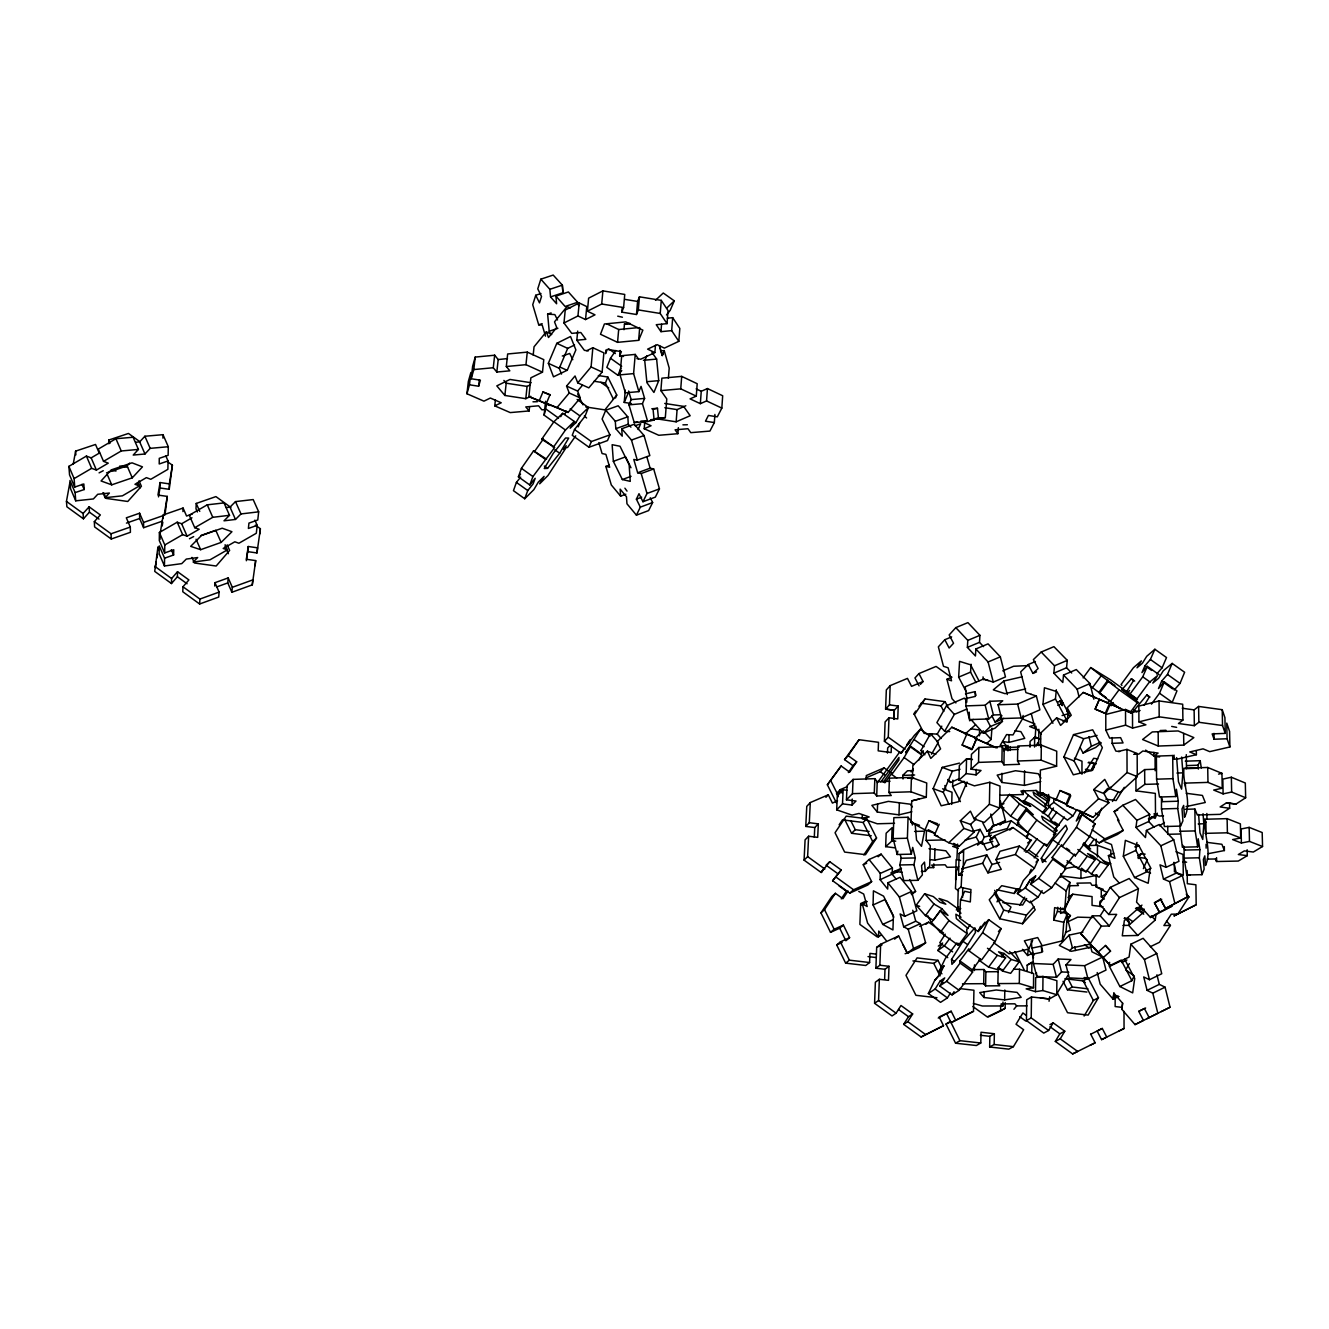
<?xml version="1.0" encoding="UTF-8"?>
<svg xmlns="http://www.w3.org/2000/svg" width="1329" height="1329" viewBox="0 0 1329 1329"><rect width="100%" height="100%" fill="white"/><g stroke="black" fill="none" stroke-linecap="round" stroke-linejoin="round"><path stroke-width="1.5" d="M1099.963 906.611L1099.963 901.361L1103.253 899.235M1104.349 899.085L1101.276 896.876L1101.276 889.201M1112.124 737.545L1112.124 743.326L1123.055 742.928L1120.596 737.661L1109.615 738.077L1105.794 730.086L1105.794 714.47L1125.53 709.453L1132.491 712.41L1140.099 710.5M1106.858 892.423L1096.093 886.808L1096.126 874.665M1096.176 845.144L1096.192 839.131M1097.438 856.923L1097.472 845.31L1089.381 845.51M1060.991 875.944L1080.942 878.419L1080.975 869M1081.939 774.226L1081.989 761.218L1074.447 758.228M157.918 550.389L157.952 546.933L154.712 571.387L171.474 583.547L177.388 576.753L177.538 571.686L188.901 579.926L182.97 586.77L182.771 591.754L199.632 603.997L218.72 597.053L219.102 592.103L214.966 582.683L228.189 577.916L232.326 587.302L231.877 592.269L252.277 584.86L255.683 560.589L246.33 559.293L248.241 546.501L257.56 547.814L256.979 552.947L247.709 551.635L248.241 546.501M1060.559 911.445L1060.575 907.508M1060.808 877.439L1060.841 873.568M1076.839 809.56L1072.868 815.956L1067.386 820.093L1048.481 806.553L1053.847 802.334L1053.88 798.28M1055.807 800.257L1059.994 790.556L1070.227 794.46L1066.057 804.111L1040.109 792.582L1040.374 770.089L1056.605 766.202L1056.721 751.217L1041.321 745.137L1017.781 746.001L1017.549 761.019L1019.526 764.325L1003.927 764.856L1001.9 761.583L1002.166 746.582L978.858 747.463L971.433 754.324L971.084 769.159L981.018 770.471L976.084 774.89L966.2 773.594L958.973 780.14L974.406 785.854L989.806 782.283L1000.006 786.087L999.607 808.015L984.307 822.468L974.057 818.797L970.419 811.172L960.319 820.774L963.924 828.416L974.174 832.037L959.089 846.291L948.806 842.736L934.453 834.994L939.188 824.279M1056.754 994.723L1056.871 980.702L1042.983 976.45L1035.656 977.612L1035.49 991.667L1042.833 990.537L1056.754 994.723L1049.378 998.959L1031.487 996.983L1026.719 999.773L1026.453 1020.606L1043.763 1033.098L1048.631 1030.473L1053.183 1022.848L1064.778 1031.204L1060.243 1038.846L1055.309 1041.421L1072.636 1053.93L1095.146 1042.783L1090.694 1034.145M254.869 520.154L257.195 525.337L248.39 528.46L248.938 523.111L257.776 519.971L258.673 511.831L240.998 513.941L235.482 519.44L224.003 520.818L229.518 515.303L224.02 502.91L207.258 504.821L189.266 515.22L194.732 527.696L199.151 529.258L187.107 536.185L181.658 523.759L177.206 522.197L159.38 532.48L159.297 540.571L164.663 552.947L173.75 549.741L173.601 554.99L164.58 558.197L164.447 565.971L181.741 563.629L186.293 559.077L197.689 557.549L193.137 562.084L210.032 559.791L227.359 549.874L225.083 544.724M159.978 487.976L160.045 482.543L169.331 483.889L169.215 489.305L159.978 487.976L158.5 496.88M1040.624 747.114L1040.79 732.977L1056.588 717.893L1066.705 722.012M1056.605 766.202L1041.155 760.188L1041.321 745.137M1042.833 990.537L1042.983 976.45M1048.481 806.553L1048.598 794.476M159.995 539.341L160.061 534.108M1027.101 971.316L1027.167 965.12L1031.902 962.146L1031.769 973.492M1030.008 747.18L1030.075 741.416L1034.66 737.396L1038.082 737.861M1048.631 1030.473L1031.221 1017.914L1031.487 996.983M1034.543 747.048L1034.66 737.396M1035.49 991.667L1026.138 988.876L1033.48 987.729L1033.646 973.576L1019.509 969.256L1013.695 969.29M1038.68 745.569L1038.863 729.272M162.952 438.155L163.002 434.683L144.878 436.244L139.678 441.892L135.757 442.241M163.168 518.509L163.218 514.954L183.07 508.043L186.575 516.034L192.223 514.057M1033.48 987.729L1019.31 983.46L1019.509 969.256M1023.131 715.467L1023.081 719.188L1034.926 723.973M999.724 795.24L1023.114 794.526L1023.164 790.373M1040.906 778.163L1038.331 773.744L1015.456 770.737L997.182 775.123L1001.817 782.449L1024.377 785.389L1024.576 770.754M1010.239 750.486L1010.306 746.599M164.663 552.947L164.796 544.956L159.38 532.48M972.446 969.622L983.975 969.522L983.693 983.676L985.603 985.885L999.773 985.802L997.896 983.593L998.162 969.422L1002.033 969.389M1001.817 782.449L1001.983 773.279M1003.927 764.856L1004.176 749.921L1002.166 746.582M988.128 1017.001L1000.587 1011.004L1000.687 1005.256M973.376 1003.412L982.397 1006.003L1002.913 1005.953L1002.98 1002.033M1008.046 745.419L1007.963 750.819L1005.987 747.546L1019.227 747.048M1004.641 999.89L1021.187 997.365L1017.084 992.398L996.235 989.989L979.689 992.58L984.041 997.514L1004.641 999.89L1004.807 990.005M1002.996 741.599L1008.91 742.396L1009.043 735.12M1000.587 1011.004L1005.139 1008.312L1005.222 1002.548M160.045 482.543L157.952 495.069L167.271 496.398L165.012 514.921M165.793 455.864L168.035 460.964L167.886 469.336L150.792 479.287L146.389 477.626L134.977 484.288L139.412 485.916L122.401 495.833L105.091 497.694L102.898 492.61M163.002 434.683L168.301 446.727L168.135 455.315L159.264 458.339L159.214 463.971L168.035 460.964M985.603 985.885L985.885 971.781L983.975 969.522M974.057 818.797L989.391 804.278L989.806 782.283M989.656 1047.003L989.856 1036.321L994.358 1033.746L994.158 1044.494L989.656 1047.003L1008.794 1049.146L1013.412 1046.654L1023.629 1029.726L1016.037 1024.244L1022.881 1012.964L1025.922 1015.157M950.301 1021.436L946.015 1024.061L955.584 1043.215L976.35 1045.524L980.785 1042.999L981.018 1032.251L994.358 1033.746M984.041 997.514L984.174 991.584M167.454 461.645L172.405 465.216L169.215 489.305M976.084 774.89L976.2 769.358M971.084 769.159L978.526 762.397L978.858 747.463M973.492 1011.336L951.099 1022.632L973.492 1011.336L973.941 990.238L959.488 988.543M974.373 970.552L974.489 964.871M979.423 735.768L979.539 729.97L970.884 728.807M171.474 583.547L171.591 578.53L177.538 571.686M873.07 904.966L873.419 890.829L883.569 896.145L893.404 915.814L892.938 929.968L882.738 924.403L873.07 904.966L884.948 899.567L893.752 917.209M961 913.206L957.694 910.83L958.209 889.201L961.299 886.825M1024.244 851.092L1030.905 840.443L1012.931 827.535L994.557 835.825L999.076 844.596L986.766 850.178L982.247 841.373L963.675 849.729L959.089 853.484L958.574 874.864L962.312 875.346L958.574 874.864L963.176 871.226M962.545 897.49L962.777 887.606M963.226 869.266L963.675 849.729M966.2 773.594L966.548 758.743L972.463 759.523L966.548 758.842L959.339 765.521L958.973 780.14M951.714 804.41L952.029 792.234L942.593 788.795M955.634 879.682L956.132 859.547M902.906 944.537L907.275 953.076L913.521 948.457L908.222 929.22L903.67 926.778L900.132 913.953L904.684 916.362L916.844 910.797L911.561 891.46L900.015 877.323L887.888 882.788L887.689 889.068L880.13 879.698L880.296 873.419L869.05 859.498L863.252 864.764L871.641 881.642L867.754 885.048L849.779 893.121L832.635 880.745M927.692 867.737L933.689 867.604L933.805 863.833M930.566 859.664L934.636 860.179L934.951 848.766M928.223 829.678L935.234 833.449L925.001 829.894L911.013 822.335L911.711 800.855L926.296 797.317L926.728 783.014L911.428 777.432L889.433 778.163L888.918 792.499L891.261 795.523L876.691 795.971L874.283 792.964L874.847 778.661L853.068 779.392L847.071 785.655L846.457 799.809L855.992 801.038L851.989 805.075L842.52 803.862L836.689 809.843L852.039 815.126L858.999 813.448L869.149 816.953L862.189 818.598L862.338 814.644M921.346 871.459L925.316 871.375L929.685 866.126L930.283 845.709L926.147 840.377L926.429 830.642M869.05 859.498L881.11 854.132L892.407 867.987L892.208 874.266L895.995 878.934M911.362 854.148L907.391 838.234L908.072 817.252L893.852 817.651L893.121 838.599L897.158 854.481L911.362 854.148L912.707 847.404L915.316 857.919L913.97 864.664L917.874 880.313L903.786 880.595L899.816 864.98L901.195 858.235L900.314 854.746M926.296 797.317L910.946 791.802L911.428 777.432M912.425 778.894L912.857 765.388L927.376 751.167L935.799 754.34M182.953 511.599L183.07 508.043M912.408 806.902L910.348 804.195L888.353 801.37L871.874 805.357L877.29 812.052L898.969 814.827L899.384 802.832M891.41 745.735L891.161 752.563L878.187 750.852L878.519 742.313L859.049 739.721L844.546 759.607L853.019 765.703L856.673 761.816L848.151 755.686L844.546 759.607M884.632 979.274L884.981 969.29L889.001 966.299L888.503 980.353L879.349 979.29L875.362 982.214L874.582 1003.312L892.025 1015.937L896.111 1013.196L900.979 1005.505L912.658 1013.961L907.807 1021.652L903.654 1024.36L921.113 1036.985L943.507 1025.672L939.154 1016.967L951.182 1011.236L955.534 1019.924M894.301 710.267L885.596 709.088L889.466 704.868L898.205 706.064L894.301 710.267L893.968 719.438L894.284 710.301L885.596 709.088L886.327 689.934L890.164 685.631L907.474 678.388L911.561 686.345L923.057 681.528L918.954 673.587L936.081 666.427L950.983 677.059M885.662 846.656L891.626 841.24L892.108 827.685L886.144 833.2L885.662 846.656L894.616 847.786M898.205 706.064L897.756 718.956L888.985 717.76L885.097 721.963L884.4 741.283L901.095 753.277L914.369 735.386L920.416 729.222L930.067 736.15M884.981 969.29L875.894 968.226L876.675 947.361L880.645 944.271L898.637 935.981L907.275 953.076L919.286 947.511L925.615 942.842L920.349 923.655L915.764 921.213L912.757 910.249M874.582 1003.312L878.569 1000.504L879.349 979.29M875.894 968.226L879.864 965.236L880.645 944.271M887.473 753.094L887.656 747.994L890.214 745.353M884.4 741.283L888.27 737.213L888.985 717.76M889.466 704.868L890.164 685.631M848.035 890.978L842.918 898.736L835.376 893.304L831.755 896.593L820.94 912.873L830.525 932.36L834.163 929.253L843.383 925.067L849.596 937.676L840.377 941.879L836.705 944.936L845.643 963.143L865.76 965.485L869.598 962.528L869.947 953.391L875.745 954.072M876.691 795.971L877.24 781.701L874.847 778.661M877.29 812.052L877.605 804.045M866.159 779.542L866.309 775.555L884.084 767.863L888.719 771.202M851.989 805.075L852.254 799.028M846.457 799.809L852.47 793.662L853.068 779.392M842.52 803.862L843.134 789.758L846.922 790.257M836.689 809.843L837.303 795.855L843.134 789.758M230.897 507.445L215.913 496.597L196.243 503.442L195.994 508.808L197.39 511.981M818.332 823.864L814.76 827.552L805.756 826.422L809.295 822.717L818.332 823.864L817.684 837.37L808.63 836.223L805.092 839.862L804.078 860.145L821.206 872.505L829.745 861.707L841.224 869.98L832.602 880.778L841.224 869.98M804.078 860.145L807.617 856.607L808.63 836.223M809.295 822.717L810.291 802.566L828.299 794.792L832.419 803.065L837.552 800.855M814.295 837.154L814.76 827.552M957.628 844.098L956.863 859.68L960.535 860.461M805.756 826.422L806.769 806.371L810.291 802.566M970.535 892.556L964.688 891.294L960.518 899.783L959.588 918.173L978.111 931.513L988.693 919.635L1001.119 928.589L995.122 941.663L981.599 959.937L969.09 950.916L968.841 948.79L959.887 960.9L960.103 963.093L946.63 981.3L939.686 985.952L952.046 994.889L959.106 990.321L972.595 972.097L972.33 969.888L980.171 959.289M986.749 854.846L982.646 863.252L987.929 872.871L991.999 864.431L986.749 854.846L966.283 860.361L962.08 868.751L961.133 887.423L970.967 889.55L970.32 901.926L960.518 899.783M199.632 603.997L199.915 599.063L182.97 586.77M960.418 801.62L952.561 786.336L952.91 780.14M965.967 691.163L958.658 677.142L959.555 661.36L970.585 664.799L978.958 680.78M966.98 699.635L965.17 686.794L983.427 679.053L993.295 682.109L1005.472 676.926L1000.322 656.825L988.045 643.867L975.868 648.967L975.436 655.978L967.379 647.389L967.794 640.379L955.817 627.62L949.172 634.93L953.541 643.253L949.139 648.02L944.819 639.714L951.647 636.89M976.051 682.608L970.569 672.125L971.05 664.234M896.693 777.997L891.776 774.475L891.859 773.212L884.848 782.847M983.526 646.608L979.49 642.339L979.938 635.328L967.911 622.636L955.817 627.62M912.325 825.043L912.525 822.103M1035.939 726.182L1035.158 737.911L1040.574 738.957M1203.044 813.68L1203.808 823.764L1202.745 839.463L1199.987 832.884L1198.608 814.478M644.715 422.672L644.216 428.735L658.802 435.281L677.89 433.703L675.082 429.799L687.99 428.735L690.764 432.656L709.935 431.078L714.337 422.572L714.902 414.432M714.337 422.572L705.483 421.21L708.407 415.445L717.311 416.824L721.83 408.103L722.677 395.743L707.443 388.55L701.247 391.291L696.13 388.882M986.749 743.326L991.135 739.439L991.932 728.093M1179.72 825.342L1182.345 847.204L1197.662 846.839L1198.226 838.765L1199.904 849.713L1199.356 857.786L1201.964 874.681L1186.78 874.98L1184.089 858.135L1184.122 846.423M214.733 586.023L214.966 582.683M650.961 419.731L665.314 417.605L666.776 398.933L660.878 390.61L661.875 378.167L681.694 376.389L697.193 383.716L696.28 396.142L690.083 398.866L700.35 403.667L706.563 400.943L707.443 388.55M700.35 403.667L701.247 391.291M1053.698 920.1L1057.435 911.395L1067.453 913.571L1063.765 922.293L1053.698 920.1L1054.628 907.641L1064.728 909.833L1068.433 901.145L1069.878 882.34L1060.442 875.578M655.679 418.668L676.145 421.808L677.092 409.614L685.83 405.777M696.28 396.142L680.747 388.849L681.694 376.389M677.89 433.703L678.355 427.672M1057.435 911.395L1057.751 907.258M655.463 345.291L654.865 352.584L647.638 349.145L657.141 344.643L664.384 348.115L678.82 341.337L679.817 328.462L672.69 317.664L667.341 318.196M993.577 942.643L1009.043 953.79L1028.862 948.972L1024.377 940.832L1037.7 937.56L1042.185 945.75L1062.336 940.849L1063.765 922.293M1064.728 909.833L1066.174 890.978L1069.878 882.34M1067.453 913.571L1066.024 932.061L1062.336 940.849M678.82 341.337L671.677 330.622L660.962 331.669L656.244 324.708L667.025 323.645L668.055 310.637L661.277 300.371L639.448 296.816L637.588 301.434L636.475 314.508L621.789 312.132L622.122 308.411M671.677 330.622L672.69 317.664M668.387 378.35L669.201 368.083L664.234 350.59L660.496 350.939M1181.68 757.048L1182.876 772.847L1181.581 789.144L1178.458 781.701L1176.63 757.613M667.025 323.645L660.214 313.461L661.277 300.371M660.962 331.669L661.543 324.276M1161.48 797.716L1161.48 808.946L1164.387 826.522L1180.517 826.106L1177.71 808.481L1178.291 801.204L1176.398 789.26L1175.8 796.536L1159.519 797.018L1156.579 779.176L1156.396 756.118L1172.693 755.536L1174.105 758.925L1174.055 755.121M636.475 314.508L638.335 309.923L639.448 296.816M638.884 391.623L633.601 373.615L635.229 354.411L621.706 355.69L620.028 374.861L625.378 392.819L638.884 391.623L641.06 386.39L644.598 398.418L642.439 403.667L647.655 421.459L654.117 420.047L653.054 409.182L657.473 408.285L658.536 419.084M638.634 340.324L642.871 330.14L625.76 321.9L604.413 323.994L600.492 334.26L617.553 342.35L638.634 340.324L639.714 327.482M231.877 592.269L227.774 582.916L228.189 577.916M631.425 403.534L624.215 402.421L625.278 390.111M617.553 342.35L618.683 329.526L606.772 323.827M621.789 312.132L623.6 307.547L624.746 294.44L602.901 290.885L588.631 298.161L587.401 311.202L594.977 314.84L585.541 319.558L577.965 315.953L563.978 322.997L571.736 333.38L580.806 332.499L585.873 339.344L576.819 340.207L577.7 331.071M623.484 356.488L619.646 355.89L620.128 350.441M623.966 329.708L624.464 324.027L630.228 323.462M1052.933 723.292L1042.949 704.42L1044.444 687.757L1057.004 691.678L1068.084 712.527L1067.17 721.797M496.83 372.037L498.192 359.561L494.654 355.142L493.275 367.734L496.83 372.037L509.838 370.824L506.316 366.522L507.661 353.979L527.264 352.119L543.777 359.644L542.498 372.153L530.852 377.818L528.909 396.59L539.292 400.627L542.963 391.939L550.056 394.647L546.369 403.385L568.098 412.439L580.308 397.969L569.244 393.002L566.569 386.075L575.042 375.957L577.75 382.852L588.813 387.869L602.137 372.054L603.881 352.866L592.867 347.716L586.737 350.69M605.891 350.025L605.559 353.664L607.253 349.377L621.391 351.62L619.646 355.89M577.75 382.852L591.089 366.954L592.867 347.716M587.401 311.202L601.705 304.009L602.901 290.885M1032.5 953.209L1027.616 955.518L1028.164 949.654L1033.414 955.883M1093.85 699.187L1089.979 683.555L1076.307 669.567L1063.516 675.049L1062.801 682.475L1053.847 673.188L1054.528 665.779L1041.188 652.041L1033.381 659.599L1038.115 668.504L1032.949 673.421L1028.247 664.55L1035.407 661.51M585.541 319.558L586.77 306.584L579.211 302.962L565.24 310.072L563.978 322.997M1062.785 721.099L1066.356 719.537L1055.459 699.021L1056.322 689.768M577.965 315.953L579.211 302.962M1071.706 673.022L1066.556 667.756L1067.287 660.347L1053.897 646.658L1041.188 652.041M554.226 422.389L544.142 415.163L546.85 403.318M544.142 415.163L545.538 401.275M533.195 355.042L534.042 346.786L546.302 331.851L551.718 334.393M495.418 399.763L494.753 405.86L510.236 412.588L529.141 410.943L529.557 406.89M542.498 372.153L525.968 364.678L527.264 352.119M531.201 382.752L509.971 379.446L496.813 385.875L504.87 395.461L525.802 398.683L527.065 386.407L530.371 384.812M504.87 395.461L506.199 383.184L503.907 380.426M257.195 525.337L256.314 533.261L238.921 543.245L234.818 541.8L223.206 548.445L227.359 549.874M252.277 584.86L252.842 579.876L232.326 587.302M255.118 565.672L255.683 560.589M259.786 533.959L260.384 528.743L255.367 525.121M494.753 405.86L501.199 402.77L490.368 398.035L483.939 401.159L466.944 393.749L469.469 384.812L478.639 386.224L480.4 380.177L471.197 378.765L473.805 369.562L475.217 357.086L494.654 355.225M478.639 386.224L479.337 380.044M466.944 393.749L468.34 381.489L470.881 372.469L469.469 384.812M471.197 378.765L472.609 366.355L475.217 357.086M1156.928 974.805L1159.303 984.374L1165.068 987.165L1170.035 1007.232L1135.032 1024.609L1121.826 1009.292L1122.59 1003.229L1113.852 993.112L1113.037 999.225L1118.221 996.684M1123.321 856.241L1125.364 840.343L1138.92 845.726L1150.399 867.339L1148.173 883.27L1134.584 877.572L1123.321 856.241L1135.863 850.41L1136.943 842.453M1109.615 962.296L1109.134 965.917L1119.882 986.517L1132.673 992.896L1134.717 978.443L1124.683 959.272M1049.046 1001.252L1049.661 996.7M1113.935 993.062L1113.121 999.175L1100.196 984.174L1097.222 972.546M1160.45 899.135L1165.55 908.504L1187.578 896.892L1182.411 875.562L1169.586 881.625L1163.49 879.1L1160.018 864.863L1166.098 867.322L1178.956 861.292L1173.74 839.795L1159.253 824.512L1146.412 830.442L1145.448 837.536L1135.963 827.402L1136.893 820.309L1122.789 805.291L1114.151 811.587L1119.051 820.824M1121.826 1009.292L1122.673 1003.179M1147.01 1018.678L1157.825 1013.263L1152.824 993.178L1147.077 990.354L1143.737 976.948L1149.469 979.722L1161.745 973.742L1156.745 953.524L1143.123 938.307L1130.846 944.205L1129.085 957.046L1110.629 965.834L1094.033 947.577L1110.629 965.834M1102.954 957.81L1110.529 951.132L1105.379 945.683L1097.771 952.378L1080.942 933.872L1092.288 915.88L1101.359 926.147L1109.283 925.981L1116.676 914.369L1108.751 914.502L1099.631 904.252L1110.296 887.373L1129.168 878.535L1138.421 888.669L1136.561 902.125L1150.499 917.492L1172.095 906.112L1159.386 912.176L1154.419 902.806L1160.549 899.085L1165.55 908.504L1187.578 896.892M1154.17 827.286L1148.721 821.521L1149.701 814.428L1135.531 799.493L1122.789 805.291M1141.976 905.099L1124.334 920.632L1122.291 935.815L1137.757 935.45L1155.2 920.083L1156.031 914.385M246.347 560.738L247.709 551.635M256.979 552.947L260.384 528.743M160.377 532.181L163.218 514.954M155.36 567.533L156.307 561.752M156.938 557.898L157.57 554.043M162.188 526.002L162.819 522.181M167.271 496.398L164.165 515.27L143.582 522.447L143.615 527.696L162.221 521.201M169.331 483.889L172.405 465.216M143.582 522.447L139.595 513.21L126.321 517.812L130.308 527.065L130.408 532.314L111.254 539.009L94.608 526.915L94.326 521.632L100.339 514.954L89.126 506.814L89.442 512.18L83.428 518.808L66.882 506.798L66.45 501.398L69.905 482.444M73.211 464.253L75.603 451.129L95.522 444.467L98.911 452.325M897.158 854.481L897.856 851.108M540.969 293.51L535.737 295.271L532.73 304.723L538.71 324.808L542.215 325.09L545.488 336.154M540.837 279.173L549.857 289.307L550.555 296.915L562.915 292.762L562.35 285.137L553.196 275.07L540.837 279.173L537.763 288.875L541.534 296.517L539.491 302.862L535.737 295.271M520.702 477.078L516.4 482.41L513.459 490.683L524.722 498.757L533.876 489.62L538.295 482.161L544.093 476.38L539.674 483.822L547.963 475.533L566.204 447.541L567.533 447.541L575.706 435.846M524.722 498.757L527.763 490.551L533.112 483.872L535.188 478.307L529.806 485.002L518.393 476.812L521.417 468.323L533.577 450.88M529.806 485.002L532.929 476.563L554.658 447.524L541.7 439.251L553.894 421.758L562.715 413.302L575.939 422.589L579.926 415.877L588.448 407.554L577.118 399.464M1201.964 874.681L1204.124 869.133L1203.393 859.464L1204.805 855.876L1205.536 865.495C1212.081 850.477 1203.493 834.678 1204.838 819.245L1227.116 818.647L1240.389 823.897L1240.705 837.984L1232.614 839.579L1241.402 843.001L1249.493 841.407L1262.55 846.507L1262.185 832.535L1249.16 827.369L1241.087 828.997L1241.402 843.001M588.448 407.554L584.943 416.409L574.51 429.5L572.251 435.281L588.996 447.258L607.503 440.58L609.945 434.849L602.103 419.034L605.742 410.212L618.168 405.794L627.77 416.824M578.231 426.842L579.71 422.904M615.875 350.491L610.476 358.249L606.821 367.385L617.952 375.326L621.773 370.575M613.4 399.132L605.409 383.001L607.818 377.021L598.349 375.542M651.974 352.401L656.626 359.079L658.735 380.642L653.918 392.47L646.907 382.652L644.748 360.757L646.841 355.74M617.952 375.326L620.942 368.067M588.996 447.258L591.355 441.544L609.945 434.849M1174.205 690L1180.036 683.388L1184.621 672.258L1172.161 663.404L1163.29 670.78L1158.622 678.272L1152.824 683.089L1157.459 675.63L1148.854 682.79L1135.597 700.748L1137.375 702.775L1130.713 711.796M615.526 397.986L616.756 395.029L607.818 377.021M647.655 421.459L634.249 422.589L628.966 404.847L631.159 399.597L628.617 391.025M548.345 363.332L556.801 343.331L570.54 336.503L575.872 349.909L567.284 370.21L553.495 376.838L548.345 363.332L559.26 368.316L561.502 374.097M559.26 368.316L567.699 348.381L574.577 344.992M1159.503 693.24L1164.304 681.91L1176.946 690.897L1172.244 702.31L1159.503 693.24L1151.429 704.171M1164.304 681.91L1158.489 688.555L1161.679 681.079L1167.477 674.451L1172.161 663.404M624.215 402.421L628.019 393.517M967.03 782L958.541 801.719L941.181 805.789L933.124 788.629L942.228 767.398L959.521 763.095M925.001 829.894L928.954 820.674L937.477 823.664M997.115 747.945L976.4 738.957L971.781 749.689L962.13 745.021L966.715 734.339L951.846 727.229L937.128 741.632L940.583 748.858L930.798 758.41L927.376 751.167M948.956 804.311L943.274 792.317L952.361 771.169L960.053 769.275M951.846 727.229L976.798 738.259L972.23 748.908L962.13 745.021M1042.152 890.629L1038.082 897.191L1030.125 902.74L1017.383 893.586L1025.24 887.955L1030.241 879.715L1035.656 875.927L1030.54 884.167L1043.481 893.453L1051.688 887.739L1065.858 868.618L1052.784 859.248L1052.169 857.438L1061.572 844.712L1062.236 846.473L1075.311 855.859L1089.531 836.672L1095.063 823.814L1082.055 814.511L1076.274 821.023L1079.995 812.617L1092.887 821.837L1098.684 815.358L1101.758 808.215M1156.712 674.019L1162.111 667.806L1166.513 657.539L1154.884 649.266L1146.744 656.277L1142.359 663.254L1137.009 667.822L1141.378 660.878L1133.454 667.706L1121.078 684.501L1121.892 685.399M1063.898 756.932L1073.516 734.621L1092.671 729.82L1102.356 747.662L1092.571 770.305L1073.3 774.807L1063.898 756.932L1074.081 760.936L1080.693 773.428M1099.365 699.386L1095.113 709.071L1105.296 713.324L1109.466 703.656L1099.365 699.386L1095.179 709.105L1106.06 713.839M1074.081 760.936L1083.667 738.725L1097.073 735.402M1118.387 751.433L1126.975 749.39L1137.159 753.526L1137.275 776.618L1119.932 792.566L1109.682 788.579L1104.748 779.392L1093.734 789.592L1103.967 793.546L1108.868 802.733L1093.019 817.285L1066.539 805.507L1070.742 795.755L1059.994 790.556M1105.994 713.806L1110.28 704.054L1131.428 713.075M1154.037 817.086L1155.516 813.664M1157.36 813.215L1155.117 818.398L1151.828 816.837M1143.389 868.634L1147.309 859.564M655.479 300.304L663.254 293.011L674.301 300.852L670.215 310.305L666.493 314.923M1028.862 948.972L1032.683 940.218M1062.236 846.473L1076.424 827.286L1082.055 814.511M1137.308 699.486L1129.899 694.22L1142.741 676.81L1147.342 666.344L1159.137 674.733M1147.342 666.344L1141.96 672.59L1145.017 665.696L1150.382 659.466L1154.884 649.266M1020.921 889.799L1001.701 885.679L989.241 899.783L999.69 918.754L1022.582 923.755L1026.453 915.1L1034.012 906.727M1085.428 769.325L1091.159 770.455L1094.365 763.295L1088.65 762.181M638.086 429.533L640.694 423.768L635.162 425.762M1017.383 893.586L1023.33 880.612L1034.394 868.169L1038.265 859.664L1019.326 846.058L1000.023 851.274L995.969 859.68L1001.252 869.349L987.929 872.871M1029.626 872.704L1031.188 869.299M1180.517 826.106L1182.91 820.857L1182.013 808.912L1183.657 805.407L1184.554 817.285C1192.462 801.553 1182.212 784.592 1183.956 768.262L1207.712 767.464L1221.949 773.345L1222.231 788.213L1213.693 790.057L1223.112 793.878L1231.651 792.051L1245.655 797.749L1245.306 783.014L1231.352 777.232L1222.83 779.11L1223.112 793.878M1008.478 912.574L1010.987 907.076L998.71 898.254L997.016 901.893M996.717 889.732L1014.177 893.487L1016.369 888.719M999.69 918.754L1003.677 910.149L994.242 892.972M985.005 922.16L978.111 931.513L980.553 926.346M1026.536 838.117L1028.729 833.449L1026.171 836.373M969.09 950.916L982.596 932.642L988.693 919.635M995.969 859.68L1015.339 854.497L1019.326 846.058M1198.326 769.092L1198.044 765.205L1200.203 760.67L1185.302 761.185M625.826 494.238L620.626 496.166L620.128 489.138L626.474 496.747L626.956 503.774L636.425 515.154L640.329 507.146L636.392 499.156L639 493.707L642.97 501.731L655.347 497.112L659.45 488.873L653.685 468.938L650.114 468.173L637.654 472.759L633.783 459.435L637.305 460.166L649.831 455.598L644.033 435.513L634.232 424.25L621.723 428.769L622.238 436.161L615.825 428.686L615.294 421.293L605.742 410.212M1055.093 832.037L1055.708 833.682L1046.604 845.992L1011.07 820.774L1007.332 828.515L988.577 833.665L991.999 839.911M950.418 993.079L947.411 997.896L940.55 1002.348L928.356 993.527L934.736 980.337L939.719 974.572M642.97 501.731L646.99 493.491L641.193 473.539L637.654 472.759M1036.105 746.051L1037.833 742.546M988.577 833.665L992.398 825.94L1011.07 820.774M981.217 843.3L984.291 837.104L991.351 835.177M650.263 497.76L652.639 502.545L648.635 510.585L636.425 515.154M965.103 840.111L976.184 837.071L980.054 829.362L984.291 837.104M958.641 866.624L956.299 871.292L955.451 888.586L958.591 890.862M918.638 760.371L921.695 754.972L910.299 746.798L905.597 752.696L920.416 729.222M924.834 754.806L921.014 750.42L930.516 733.758L937.244 734.106L941.098 738.475M966.947 701.014L964.322 698.14L946.514 705.716L936.895 722.594L944.653 731.299L949.703 731.565M937.244 734.106L941.796 726.149M931.529 754.191L938.224 742.496L930.516 733.758M944.653 731.299L954.338 714.404L966.847 709.055M891.776 774.475L904.119 757.547L910.299 746.798M1131.344 981.151L1134.351 976.034L1125.696 969.821L1129.368 963.608M560.722 416.675L562.715 413.302M564.559 414.449L566.536 411.093M1003.694 750.719L1006.568 745.835L1002.681 741.565M1022.682 718.474L1012.98 734.92L1006.568 734.588L1000.139 745.519L1006.568 745.835M1084.099 1016.037L1093.368 1000.471L1098.452 997.697L1088.252 978.011L1084.148 977.529M1098.452 997.697L1088.135 1015.09L1067.552 1012.731L1057.369 992.896L1067.768 975.619M559.675 453.255L568.696 438.088L565.589 437.989L553.296 453.272L544.242 468.539L547.548 468.373L559.675 453.255L554.874 449.817M1055.309 1041.421L1059.828 1033.829L1064.778 1031.204M1138.205 858.567L1141.162 853.633L1145.133 854.148M1067.652 920.15L1070.443 915.548L1064.512 911.279M1064.978 907.009L1072.802 894.201L1092.073 896.593L1092.056 905.381L1103.07 906.743M1112.456 801.47L1118.536 791.586M1124.268 787.316L1116.127 800.54L1105.878 799.211M1019.692 905.248L1024.709 897.158M1144.219 705.284L1149.203 697.26L1146.91 694.851L1131.677 713.308M1026.652 898.52L1022.616 905.016L1002.814 902.607M952.046 994.889L954.072 991.667M1041.271 858.351L1052.801 839.828L1065.758 825.209L1067.32 829.014L1055.675 847.752L1042.584 862.471L1041.271 858.351L1046.039 861.757M1035.656 875.927L1030.54 884.167L1038.63 878.369L1052.784 859.248M1084.414 773.079L1093.667 758.311L1097.737 758.842M928.356 993.527L935.118 989.009L940.151 981.001L944.736 977.895L939.686 985.952M1048.033 816.621L1053.465 807.949M1126.178 692.326L1133.404 680.813L1131.394 678.72L1121.975 689.651M903.654 1024.36L908.471 1016.702L912.658 1013.961M951.531 959.455L962.96 941.281L974.888 927.825L975.486 932.443L963.94 950.866L951.929 964.356L951.531 959.455L954.571 961.648M1111.11 705.765L1113.154 702.526M947.743 957.644L937.842 950.501L942.577 943.025L938.307 946.115M1017.05 825.425L1018.845 822.601M1092.288 915.88L1100.213 915.764L1104.416 909.136M945.235 934.154L939.769 942.776L943.075 945.152M1101.359 926.147L1089.93 944.155L1072.403 947.826L1069.612 950.8M1108.751 914.502L1119.483 897.573L1138.421 888.669M1166.513 921.13L1170.417 925.416L1159.436 942.311L1150.333 946.697M1186.548 894.135L1188.923 896.975L1177.793 914.086L1171.281 914.186L1163.905 925.549L1170.417 925.416M839.147 824.811L842.486 819.86L863.119 822.468L866.923 818.764L876.559 837.968L865.495 854.68L844.646 852.088L835.044 832.735L846.208 816.139L865.046 818.531M841.274 898.902L846.39 891.194L838.915 885.795M820.94 912.873L824.528 909.651L835.376 893.304M863.867 854.879L872.688 841.573L876.559 837.968M880.828 781.95L898.952 757.43L898.836 760.171L883.22 782.349M901.095 753.277L903.886 749.141M906.876 744.655L910.348 739.489M913.654 714.171L915.764 711.032M918.937 706.33L925.084 698.954L945.102 701.679L947.71 706.729M925.084 698.954L914.452 714.703L924.02 733.309L932.078 734.372M848.351 772.564L853.019 765.703M856.673 761.816L849.663 772.132L841.124 766.002L827.369 784.791L836.423 802.915M827.369 784.791L841.124 766.002M848.151 755.686L859.049 739.721M534.989 450.83L543.162 439.284L553.014 446.345M553.229 447.508L565.44 430.031L574.178 421.492L570.174 428.22L575.939 422.589M563.496 449.451L566.187 445.713M877.323 782.748L899.866 751.782M911.096 771.933L913.339 768.86M924.635 893.719L934.005 904.036L941.879 908.687L933.357 920.266L925.466 915.648L916.179 905.248L924.635 893.719L933.323 896.593L940.135 902.358L945.816 904.218L939.022 898.47L947.494 901.278L958.541 909.219M1083.135 677.906L1090.71 667.573L1110.479 679.8L1129.035 693.24M1009.459 794.426L1019.559 803.929L1026.486 808.314L1017.565 820.442L1010.621 816.089L1000.587 806.487L1009.459 794.426L1017.815 798.197L1025.174 803.895M1099.498 693.256L1106.11 697.742L1092.455 687.658L1101.209 675.78L1114.898 685.814L1108.286 681.312L1099.498 693.256L1120.181 708.889M925.466 915.648L934.005 904.036M1099.05 692.143L1107.771 680.265M941.879 908.687L948.009 915.415L940.101 910.747L931.513 922.426L940.351 932.327L958.425 945.368L967.113 933.606L966.665 929.652L970.187 924.884M1010.621 816.089L1019.559 803.929M1030.59 806.437L1023.396 800.59L1030.656 806.354L1025.108 803.979L1017.815 798.197M1023.579 801.869L1028.413 795.29L1023.264 790.506M1026.403 810.358L1017.399 822.585L1027.716 832.452L1036.803 820.126L1026.403 810.358L1033.347 814.743L1026.486 808.314M1107.24 703.29L1109.482 700.25M1040.225 795.938L1042.567 792.782L1049.03 797.417M956.332 909.966L958.724 906.893M940.351 932.327L949.006 920.565L940.101 910.747M1110.197 701.778L1119.084 689.734L1108.286 681.312M1049.594 798.829L1044.993 805.058L1046.039 807.916L1042.401 812.85M1045.474 804.759L1047.833 801.57L1033.148 792.2L1034.261 795.323L1047.086 805.44M937.842 950.501L944.321 945.866L950.002 938.158M956.88 942.909L945.168 958.79L938.938 971.649L944.005 965.95M1025.822 852.288L1028.779 850.045L1037.152 838.715M1058.333 825.791L1050.724 820.325L1056.721 812.202M1054.013 830.559L1057.319 826.09L1041.654 816.172L1042.933 819.744L1057.02 830.941M1034.211 857.886L1044.727 843.633M1064.396 817.019L1056.09 828.249L1056.804 830.127L1053.415 834.728M988.61 967.113L997.315 955.368L1005.621 957.827L996.983 969.489L988.61 967.113L978.775 960.036M1065.858 868.618L1065.177 866.774L1074.596 854.065L1075.311 855.859M1001.568 956.764L1004.026 953.458L1011.103 959.438L1019.193 961.831L1010.655 973.343L1002.498 971.034L998.262 967.429M1088.036 847.437L1094 839.38M1078.118 868.601L1087.238 856.291L1095.146 859.63L1086.075 871.841L1078.118 868.601L1067.087 860.677M1002.498 971.034L1011.103 959.438M1091.391 874L1100.395 861.856L1108.12 865.129L1099.183 877.173L1091.391 874L1086.856 870.379M1127.64 692.957L1129.55 690.449M616.756 395.029L604.878 409.88L585.807 406.956M923.356 750.785L920.997 753.709L909.684 745.602M518.393 476.812L520.553 474.137M1013.944 1009.259L1016.668 1005.903L1027.018 1005.87M917.874 880.313L922.376 874.914L921.545 865.611L924.502 862.106L925.316 871.375M546.369 403.385L557.034 407.538L569.244 393.002M580.308 397.969L577.6 391.058L582.451 385.294M1043.614 813.414L1050.309 805.756M1091.159 770.455L1093.8 767.448M1036.055 862.156L1038.265 859.664M934.736 980.337L939.819 974.622L943.906 965.884L938.855 971.599L941.945 973.825M1014.177 893.487L1018.097 889.084M1103.851 792.665L1107.655 788.379M998.444 931.563L1001.119 928.589M1092.72 826.422L1095.063 823.814M83.428 518.808L83.096 513.476L89.126 506.814M1022.582 923.755L1035.225 909.8L1030.473 901.079M944.819 639.714L938.357 646.824L943.49 666.327L948.125 667.806L951.547 680.813L946.912 679.285L951.996 698.655L955.883 702.941M918.954 673.587L914.967 677.94L919.053 685.847M105.091 497.694L109.393 493.042L97.715 494.288L93.412 498.94L75.72 500.834L75.138 492.61L84.192 489.537L83.843 483.972L74.74 487.062L69.54 474.902L68.892 466.363L86.402 456.08L91.668 468.323L96.419 470.084L108.247 463.156L103.529 461.362L98.246 449.119L115.922 438.72L133.099 437.258L138.415 449.418L133.216 455.066L144.977 453.986L150.177 448.355L168.301 446.727M106.553 472.858L127.086 465.898L129.627 463.14M132.269 477.825L142.469 466.861L132.036 462.841L111.204 469.901L101.054 480.965L111.719 484.836L132.269 477.825L127.086 465.898M920.382 684.402L923.057 681.528M1033.846 955.385L1031.952 948.109L1041.288 946.148L1041.919 952.245L1032.533 954.222L1033.414 963.508L1036.786 976.4L1056.522 977.313L1061.522 971.948L1068.815 972.263M1089.464 942.062L1091.956 951.83L1102.671 957.03L1105.994 970.087L1087.953 978.792L1069.313 977.911L1065.958 964.904L1070.958 959.538L1058.183 959.006L1053.149 964.356L1033.414 963.508M825.89 797.334L828.299 794.792M1082.886 932.194L1069.131 935.101L1059.313 945.451L1071.274 951.315L1091.209 947.128M1144.086 909.036L1141.461 911.81L1136.561 908.288M838.217 796.769L836.572 793.479L840.244 789.625L847.37 786.552M921.047 703.191L940.982 705.898L945.102 701.679M866.143 777.847L880.28 771.717L884.084 767.863M907.059 745.021L909.734 742.296M226.179 507.562L230 507.13L235.499 501.598L253.191 499.571L258.673 511.831M221.129 542.415L231.944 531.716L222.192 528.211L201.427 535.554L190.662 546.352L200.646 549.691L221.129 542.415L215.78 530.271L200.878 535.537M903.022 778.993L902.707 775.405L907.458 770.787L913.388 770.571M844.33 818.764L851.59 833.283L855.295 829.695L869.133 831.456M1028.247 664.55L1020.655 671.893L1025.922 692.608L1031.171 694.27M829.745 861.707L826.09 865.229L837.503 873.452M666.61 308.212L674.301 300.852M1093.302 696.728L1083.235 692.459L1067.204 707.759L1071.24 715.268L1060.575 725.401L1056.588 717.893M948.806 842.736L963.924 828.416M960.319 820.774L970.552 824.412L976.317 818.946M971.466 720.119L983.327 733.193L990.487 726.481L1002.465 721.315L1000.77 718.059M991.716 715.567L995.139 722.129L1001.966 715.733M1002.465 721.315L995.222 728.043L983.327 733.193M1103.967 793.546L1110.845 787.2M1082.736 813.431L1098.601 798.795L1108.868 802.733M1109.682 788.579L1127.058 772.548L1126.975 749.39M878.17 856.773L881.11 854.132M965.186 733.973L975.536 724.77M974.606 738.625L983.344 730.85M849.779 893.121L853.583 889.765L871.641 881.642M1122.922 925.449L1128.703 925.333L1144.634 911.312M965.469 693.854L975.037 691.645L975.287 696.413L965.668 698.622L965.967 705.898L969.555 719.57L988.726 718.972L993.394 714.985L1000.754 714.736M1031.088 694.319L1036.371 695.997L1039.893 709.852L1021.187 717.959L1001.634 718.557L998.062 704.769L1002.731 700.798L989.839 701.28L985.154 705.217L965.967 705.898M830.525 932.36L839.695 928.19L843.383 925.067M1021.968 676.843L1003.827 681.029L993.295 689.851L1004.99 693.655L1025.623 688.904M849.596 937.676L845.875 940.749L839.695 928.19M982.879 823.083L987.115 831.323L993.826 825.841L1005.438 820.624L1000.322 800.955M1080.161 747.596L1083.069 753.061L1091.375 746.283L1100.462 742.246M911.561 894.666L915.598 891.394L909.651 879.582M1000.006 825.027L1005.438 820.624M1101.309 742.911L1095.711 747.446L1083.069 753.061M977.563 845.161L982.247 841.373M993.411 846.623L989.806 839.629L994.557 835.825M1009.708 830.093L1012.931 827.535M845.643 963.143L849.381 960.169L869.598 962.528M995.903 847.105L999.076 844.596M894.583 939.121L898.637 935.981M1182.245 708.241L1194.123 709.885L1198.608 706.43L1222.231 709.703L1224.923 717.66L1225.238 733.392L1212.164 733.89L1214.091 739.24L1227.082 738.758L1229.906 746.964L1209.706 751.633L1203.061 748.842L1189.754 751.948L1196.399 754.706L1196.333 750.868M1105.794 730.086L1125.563 725.185L1132.557 728.093L1145.914 724.803L1138.92 721.863L1138.837 706.081L1159.054 700.931L1182.694 704.22L1182.893 720.085L1178.474 723.508L1194.356 725.684L1198.858 722.278L1222.53 725.534L1225.238 733.392M1027.616 842.951L1030.905 840.443M925.831 924.303L928.639 922.176L943.573 932.958M1153.888 752.397L1153.921 756.218L1158.074 753.078L1142.807 751.018L1138.704 754.174L1134.9 753.659M1137.358 775.056L1144.651 769.591L1156.413 769.192M957.694 910.83L960.767 908.521M1183.774 745.104L1193.857 737.595L1178.142 730.95L1152.276 731.947L1142.575 739.522L1158.29 746.051L1183.774 745.104L1183.624 733.492M1135.896 776.136L1135.963 790.838L1144.751 784.392L1158.506 783.96M1089.664 836.057L1099.183 842.868L1104.864 838.848L1123.238 830.409L1117.556 819.694M912.923 960.917L933.739 963.359L937.992 960.352L941.63 967.562M1123.238 830.409L1117.456 834.462L1099.183 842.868M1149.585 819.677L1155.516 815.557L1155.333 793.396L1135.963 790.838M1159.536 825.824L1164.42 822.485M1134.883 846.855L1137.973 844.762M1068.018 897.424L1072.802 894.201M1137.707 855.942L1141.162 853.633M1229.657 808.215L1220.288 814.345L1197.329 814.976L1194.871 809.029L1185.285 809.311M1229.541 802.749L1229.657 808.314L1220.138 806.952L1226.434 802.899L1236.003 804.062L1245.655 797.749M1067.253 917.625L1070.443 915.548M1101.276 896.876L1106.309 893.62M938.241 1018.064L951.182 1011.236M921.113 1036.985L943.507 1025.672M1033.663 738.01L1035.723 736.748M1247.134 849.763L1247.266 855.677L1238.296 861.059L1216.633 861.524L1215.537 858.999L1207.297 859.082M1262.55 846.507L1253.33 852.039L1244.343 850.892L1238.329 854.53L1247.266 855.677M1150.499 917.492L1159.469 912.126L1154.502 902.773L1161.729 899.334M86.402 456.08L91.169 457.874L99.592 452.923M74.74 487.062L74.125 478.606L91.668 468.323M103.529 461.362L121.238 450.98L138.415 449.418M955.584 1043.215L959.92 1040.673L980.785 1042.999M1196.183 904.75L1174.138 915.864L1196.183 904.75L1195.901 884.782L1187.329 883.702L1187.146 870.462M1030.208 840.892L1031.553 840.111M181.658 523.759L191.957 517.812M164.796 544.956L182.654 534.657L187.107 536.185M194.732 527.696L212.773 517.313L229.518 515.303M1063.05 981.284L1067.42 989.773L1072.27 986.998L1087.936 988.826M1064.894 978.742L1083.218 980.885L1088.252 978.011M1026.453 1020.606L1031.221 1017.914M1049.927 1024.626L1053.183 1022.848M99.094 472.858L103.263 470.715M189.466 538.743L193.669 536.567M1101.591 1039.627L1106.741 1037.052L1102.289 1028.447L1097.156 1031.055L1101.591 1039.627L1124.052 1028.513L1124.002 1011.386M1135.032 1024.609L1143.455 1020.406L1138.737 1011.369L1144.402 1008.495L1149.153 1017.582M1072.636 1053.93L1077.669 1051.422L1060.243 1038.846M1090.046 1045.325L1095.146 1042.783M1118.819 1031.121L1124.052 1028.513M1161.28 1011.585L1170.035 1007.232M1090.561 1034.311L1102.289 1028.447M1138.737 1011.369L1145.631 1007.98M1147.077 990.354L1159.303 984.374M1152.824 993.178L1165.068 987.165M1119.882 986.517L1131.893 980.686L1121.144 960.119L1110.861 965.087M1121.593 962.561L1126.926 959.987M1130.846 944.205L1144.435 959.488L1156.745 953.524M1005.139 1008.312L987.248 1016.918L972.894 1006.551M946.015 1024.061L950.717 1021.818M1065.958 964.904L1084.597 965.701L1102.671 957.03M525.802 398.683L530.753 396.324M1027.167 965.12L1032.749 962.462M1065.426 932.543L1070.443 930.167L1065.542 911.096L1062.918 908.072M1067.253 922.06L1077.686 917.143L1092.205 917.558M1163.49 879.1L1176.281 873.087L1182.411 875.562M654.865 352.584L640.728 359.212L636.907 358.614M1145.482 870.877L1151.064 868.269M1134.584 877.572L1147.16 871.674L1150.565 873.087M1060.509 913.455L1065.542 911.096M1146.412 830.442L1160.848 845.792L1173.74 839.795M1119.184 882.971L1113.735 876.957L1108.403 855.61L1113.735 853.152M913.521 948.457L925.615 942.842M1135.498 847.237L1139.202 845.51M919.685 926.313L928.639 922.176M1135.963 827.402L1148.721 821.521M876.675 947.361L882.057 944.886M880.944 935.317L877.306 936.995L859.88 924.403L860.694 903.537L866.159 901.079M903.67 926.778L915.764 921.213M1136.893 820.309L1149.701 814.428M908.222 929.22L920.349 923.655M1148.389 818.847L1155.516 815.557M1114.151 811.587L1117.755 809.942M836.705 944.936L842.204 942.427M882.738 924.403L892.938 919.751M910.93 893.503L915.598 891.394M886.111 940.45L878.735 931.081L878.569 937.061L867.621 923.14L862.239 903.853L867.272 901.577M860.561 905.132L864.182 903.504M887.888 882.788L899.368 896.992L911.561 891.46M959.089 853.484L962.777 851.823M989.806 839.629L994.391 837.569M880.296 873.419L892.407 867.987M890.762 873.053L901.494 868.236L897.474 871.691L880.13 879.698M987.115 831.323L992.065 829.097M863.252 864.764L866.674 863.252M1000.471 805.158L1003.91 803.613M947.893 779.575L950.6 782.449L959.339 778.611M952.561 786.336L963.99 781.319L966.598 786.403M644.216 428.735L651.044 425.745L640.844 421.127L646.509 420.695M676.145 421.808L690.166 415.728L683.621 406.375L664.733 403.451M1063.516 675.049L1077.138 689.12L1089.979 683.555M836.572 793.479L840.111 791.951M1042.949 704.42L1055.459 699.021M1058.017 702.011L1061.738 700.4M1057.801 705.367L1063.333 702.958M998.062 704.769L1017.632 704.071L1036.371 695.997M995.139 722.129L1003.744 718.408M1032.949 673.421L1036.52 671.893M1054.528 665.779L1067.287 660.347M1053.847 673.188L1066.556 667.756M1002.78 670.863L1013.628 666.261L1028.696 665.563M946.912 679.285L951.963 677.159M975.868 648.967L988.095 661.975L1000.322 656.825M958.658 677.142L970.569 672.125M967.379 647.389L979.49 642.339M967.794 640.379L979.938 635.328M636.392 499.156L641.658 497.196M640.329 507.146L652.639 502.545M646.99 493.491L659.45 488.873M641.193 473.539L653.685 468.938M622.337 479.536L630.262 481.364L629.132 464.701L620.012 446.245L612.137 444.7L613.35 461.329L622.337 479.536L631.076 476.314M613.35 461.329L625.594 456.86L630.976 467.758M620.626 496.166L611.307 484.952L605.858 466.429L609.313 465.167M199.915 599.063L219.102 592.103M216.494 587.003L227.774 582.916M621.723 428.769L631.474 440.065L644.033 435.513M615.825 428.686L628.268 424.217L630.926 427.157M615.294 421.293L627.853 416.791L628.268 424.217M126.438 523.111L139.628 518.509L139.595 513.21M94.326 521.632L111.055 533.776L130.308 527.065M562.3 356.022L569.709 353.464L572.782 359.677M550.954 334.792L549.209 331.253L557.898 328.296M538.71 324.808L542.149 323.645M577.617 302.264L565.141 306.484L555.937 296.134L568.38 291.965L577.617 302.264L578.696 305.903M549.209 331.253L547.631 314.126L551.136 312.946M108.878 443.803L108.729 440.049L128.464 433.453L139.977 441.776M549.857 289.307L562.35 285.137L562.915 292.762M969.489 720.733L973.393 719.471M905.115 953.707L909.352 952.411M1062.087 715.55L1069.097 713.457M972.695 831.389L980.054 829.362M982.214 844.364L992.846 841.473M962.08 868.751L982.646 863.252M991.999 864.431L999.591 862.405M1034.859 725.102L1029.576 726.465L1036.736 729.339M1008.91 742.396L1024.759 738.376L1020.871 731.631L1014.874 730.817M1138.92 721.863L1159.187 716.829L1182.893 720.085M911.711 800.855L918.937 799.078M1133.72 754.34L1137.159 753.526M898.969 814.827L911.827 811.803M1024.377 785.389L1040.806 781.552M1196.399 754.706L1176.663 759.274L1172.876 758.759M1218.543 774.109L1221.949 773.345M957.528 845.327L952.66 846.39L958.342 848.351M634.249 422.589L637.538 421.874M934.636 860.179L950.468 856.806L945.883 850.809L929.004 848.683M1186.066 806.603L1205.27 802.5L1202.413 795.423L1186.199 793.28M1064.712 868.717L1073.915 866.89L1077.952 867.388M1107.14 864.398L1110.811 863.667L1103.17 860.926M1080.942 878.419L1097.488 875.213M1208.244 853.683L1224.391 850.543L1224.308 846.59M618.683 329.526L637.804 327.665M498.192 359.561L507.479 358.581M624.464 324.027L629.664 323.545M473.805 369.562L493.275 367.734M506.316 366.522L525.968 364.678M643.419 360.309L656.626 359.079M620.028 374.861L633.601 373.615M647.422 381.656L658.735 380.642M660.878 390.61L680.747 388.849M631.159 399.597L644.598 398.418M545.671 409.498L541.883 409.83L538.577 405.794L525.802 406.923L529.141 410.943M628.966 404.847L642.439 403.667M651.791 408.767L657.473 408.285M655.928 418.402L665.314 417.605M650.313 420.363L654.117 420.047M1160.117 730.535L1165.982 730.302M1004.176 749.921L1017.798 749.423M978.526 762.397L1001.9 761.583M1017.549 761.019L1041.155 760.188M1186.764 765.587L1198.044 765.205M902.707 775.405L914.668 774.99M1185.235 768.66L1196.565 768.278M907.641 778.146L913.654 777.947M877.24 781.701L889.948 781.286M1176.929 773.046L1182.876 772.847M1156.579 779.176L1172.959 778.661L1175.8 796.536M852.47 793.662L874.283 792.964M888.918 792.499L910.946 791.802M1184.139 783.146L1207.978 782.399L1222.231 788.213M1044.179 793.862L1038.198 794.061L1036.072 790.506L1020.921 790.971L1023.114 794.526M1162.127 801.686L1178.291 801.204M1161.48 808.946L1177.71 808.481M532.979 401.807L537.398 401.69M894.517 823.299L877.256 823.781L862.189 818.598M1163.506 815.906L1159.37 816.023L1153.904 813.913M1198.21 823.914L1203.808 823.764M914.585 831.439L924.486 831.173L921.495 846.324L916.545 840.078L915.166 824.279M893.121 838.599L907.391 838.234M1179.787 831.289L1195.186 830.907L1197.662 846.839M891.626 841.24L895.746 841.141M926.147 840.377L945.102 839.895M1179.953 833.997L1167.826 834.296L1167.742 826.273M1205.054 833.366L1227.398 832.801L1240.705 837.984M682.923 424.848L687.359 424.748M1184.687 850.062L1199.904 849.713M901.195 858.235L915.316 857.919M1184.089 858.135L1199.356 857.786M899.816 864.98L913.97 864.664M1067.054 862.554L1071.024 862.471M957.196 867.089L947.095 867.322L945.135 864.797L931.695 865.096L933.689 867.604M1182.727 862.255L1186.631 862.172M1068.35 885.779L1078.45 885.579L1076.955 883.17L1090.511 882.905L1091.956 885.33L1097.04 885.23M543.079 439.234L541.7 439.251L543.162 439.284M985.885 971.781L997.996 971.698M962.495 983.792L983.693 983.676M997.896 983.593L1019.31 983.46M1124.135 918.455L1127.956 918.572L1129.318 924.037M547.631 314.126L554.857 314.591L557.515 319.957M980.37 1035.258L989.856 1036.321M994.158 1044.494L1013.412 1046.654M1040.441 997.913L1049.378 998.959M1122.224 1007.382L1115.147 1006.551L1115.147 996.65M936.978 997.747L915.914 995.305L905.979 975.353L917.093 957.893L937.992 960.352M868.036 956.598L875.728 957.495M879.864 965.236L889.001 966.299M1067.42 989.773L1086.906 992.049M1115.247 996.086L1118.752 996.501M1115.197 996.102L1118.719 996.517M894.367 871.375L902.291 872.356M1186.863 874.465L1190.252 874.881M851.59 833.283L871.276 835.758M1137.956 857.338L1145.864 858.335M1206.632 842.32L1221.899 844.28L1224.391 850.543M1088.119 762.746L1096.226 763.826M1226.434 802.799L1236.003 804.062M1119.649 751.599L1115.828 751.084L1112.124 743.326M1153.921 756.218L1159.602 756.982M119.76 466.064L127.601 467.193M112.118 470.466L116.022 471.014M506.199 383.184L527.065 386.407M664.832 407.721L677.092 409.614M594.096 381.24L605.409 383.001M588.232 350.922L584.378 350.324L576.819 340.207M601.705 304.009L623.6 307.547M638.335 309.923L660.214 313.461M624.763 299.374L637.588 301.434M1171.696 726.415L1176.63 727.345M1003.677 910.149L1026.453 915.1M605.858 466.429L609.695 467.276L605.891 454.352L602.07 453.554L598.847 442.574M617.719 316.169L622.421 317.216M1004.026 953.458L998.528 951.813L1005.621 957.827M983.427 679.053L988.327 680.531M570.473 307.863L566.918 306.733L554.509 321.851L556.735 327.515L548.495 337.533L546.302 331.851M916.179 905.248L919.668 906.345M934.453 834.994L937.875 836.174M1136.611 907.641L1143.721 910.116L1138.205 907.225M911.013 822.335L919.518 825.292M1096.093 886.808L1103.186 889.284M933.124 788.629L943.274 792.317M989.391 804.278L999.607 808.015M1176.215 872.555L1183.292 875.146L1183.026 854.431L1175.982 851.789M1097.472 845.31L1110.811 850.178L1110.811 855.959M942.228 767.398L952.361 771.169M1066.539 805.507L1073.383 808.082M1040.109 792.582L1048.647 795.805M995.587 747.662L976.4 738.957M966.715 734.339L976.798 738.259M1127.058 772.548L1137.275 776.618M1073.516 734.621L1083.667 738.725M1104.964 841.855L1111.493 844.496L1114.948 858.318L1108.403 855.61M1110.197 704.021L1120.38 708.324M1126.842 711.165L1131.909 713.308M1083.235 692.459L1109.466 703.656M1000.587 806.487L1003.96 807.949M557.034 407.538L568.098 412.439M539.292 400.627L550.272 405.495L528.909 396.59M542.963 391.939L550.289 395.195M1023.33 800.673L1031.47 804.344L1049.561 817.302L1050.724 820.325M566.569 386.075L577.6 391.058M560.09 367.103L567.284 370.392M591.089 366.954L602.137 372.054M556.801 343.331L567.699 348.381M706.563 400.943L721.83 408.103M1055.591 798.995L1066.057 804.111M1078.6 810.241L1093.019 817.285M858.767 891.427L863.684 894.035L867.172 906.511L862.239 903.853M928.954 820.674L938.44 825.741M953.69 843.383L959.089 846.291M961.05 917.259L955.9 914.236L956.332 918.572L968.044 928.506M1136.544 699.386L1121.676 689.219L1137.724 701.845M1150.382 659.466L1162.111 667.806M1167.477 674.451L1180.036 683.388M1145.017 665.696L1151.695 670.447M1161.679 681.079L1172.643 688.887M1142.741 676.81L1150.166 682.076M1131.394 678.72L1134.7 681.079M1146.91 694.851L1150 697.044M1130.713 694.436L1137.458 699.237M1135.597 700.748L1138.654 702.908M1119.084 689.734L1137.375 702.775M1133.836 709.819L1136.926 712.012M608.682 348.829L615.327 353.564M1092.538 695.698L1095.827 698.041M610.476 358.249L621.69 366.256M1145.631 750.104L1155.051 756.816L1155.15 770.754M600.858 382.32L608.715 387.918M570.141 408.883L579.926 415.877M546.252 409.299L558.545 418.087M574.51 429.5L591.355 441.544M553.894 421.758L565.44 430.031M1095.461 813.049L1098.684 815.358M1049.644 798.962L1042.567 792.782M1053.847 802.334L1072.868 815.956M1092.089 829.711L1104.864 838.848M1036.072 790.323L1049.279 800.739M1076.424 827.286L1089.531 836.672M1028.413 795.29L1046.039 807.916M1054.678 822.07L1059.246 825.326M546.551 459.103L533.494 450.83L545.106 459.136M544.342 466.064L547.548 468.373M1036.803 820.126L1055.708 833.682M1077.786 849.497L1087.238 856.291M1066.456 848.218L1069.712 850.56M914.369 739.721L924.104 746.682M1052.801 839.828L1059.13 844.364M1135.498 908.288L1143.721 914.186M521.417 468.323L532.929 476.563M888.27 737.213L905.066 749.257M1052.169 857.438L1065.177 866.774M904.119 757.547L913.953 764.59M1127.607 917.89L1132.574 921.446M516.4 482.41L527.763 490.551M1028.779 850.045L1037.899 856.59M1015.339 854.497L1034.394 868.169M1055.093 883.037L1066.174 890.978M1038.63 878.369L1051.688 887.739M888.387 770.687L891.56 772.98M880.28 771.717L884.898 775.04M1033.53 882.091L1030.324 879.781L1025.24 887.955L1038.082 897.191M1084.431 944.637L1089.099 947.992M1082.122 980.353L1085.361 982.679M982.596 932.642L995.122 941.663M949.006 920.565L967.113 933.606M987.464 948.275L997.315 955.368M962.96 941.281L967.495 944.554M944.321 945.866L952.644 951.863M959.887 960.9L972.33 969.888M1049.96 1026.702L1059.828 1033.829M960.103 963.093L972.595 972.097M807.617 856.607L824.844 869.033M836.34 877.323L853.583 889.765M1019.758 1016.718L1025.789 1021.071M946.63 981.3L959.106 990.321M940.151 981.001L943.225 983.211M935.118 989.009L947.411 997.896M898.52 1009.492L908.471 1016.702M878.569 1000.504L896.111 1013.196M907.807 1021.652L925.366 1034.361M89.442 512.18L98.994 519.107M177.388 576.753L187.073 583.763M66.45 501.398L83.096 513.476M154.745 566.304L171.591 578.53M1090.71 667.573L1101.209 675.78M1089.481 685.299L1092.455 687.658M1100.395 861.856L1092.82 855.843L1087.537 853.583L1095.146 859.63M1081.54 868.202L1086.075 871.841M584.345 415.944L586.604 417.987M1083.833 842.702L1090.644 848.982L1082.902 844.098L1089.979 850.643L1097.737 855.544L1108.12 865.129M1080.942 933.872L1087.521 940.749M921.014 750.42L923.805 753.377M1041.355 734.09L1034.66 726.913L1031.337 713.823M1009.542 951.498L1019.193 961.831M1186.282 894.135L1188.923 896.975M984.639 732.296L991.135 739.439M1151.296 915.781L1155.2 920.083M946.514 705.716L954.338 714.404M1110.296 887.373L1119.483 897.573M1124.633 917.691L1129.999 923.672M1128.105 692.343L1129.899 694.22M1128.703 925.333L1137.757 935.45M1100.213 915.764L1109.283 925.981M550.555 296.915L556.602 303.76L555.937 296.134M1105.412 945.301L1110.529 951.132M948.075 779.542L950.6 782.449M1090.112 943.59L1097.771 952.378M1002.913 1005.953L1001.136 1003.877L1014.907 1003.827L1016.668 1005.903M1022.433 949.355L1027.616 955.518M908.072 817.252L912.491 822.817M624.896 488.175L627.022 491.115M635.229 354.411L638.369 358.847M976.184 837.071L979.589 843.3M1135.863 850.41L1147.16 871.674M1093.734 789.592L1098.601 798.795M1066.954 711.131L1069.396 715.75M986.234 718.341L990.487 726.481M940.982 705.898L943.823 711.414M1083.218 980.885L1093.368 1000.471M1067.885 978.476L1072.27 986.998M994.673 890.347L999.956 900.647M1014.841 951.581L1024.426 970.336M927.825 915.681L931.247 922.476M933.739 963.359L940.035 975.918M863.119 822.468L872.688 841.573M840.244 789.625L841.888 792.931M830.924 780.97L838.2 795.539M850.726 820.574L855.295 829.695M946.813 1013.977L959.92 1040.673M577.666 393.982L583.016 404.847M824.528 909.651L834.163 929.253M840.377 941.879L849.381 960.169M970.552 824.412L974.174 832.037M1160.881 796.669L1162.46 800.191M1182.727 845.194L1184.803 849.879M235.499 501.598L240.998 513.941M230 507.13L235.482 519.44M227.176 544.84L229.635 550.422L216.162 566.021L194.416 562.998L191.974 557.383M207.258 504.821L212.773 517.313M225.116 546.302L228.389 553.695M196.243 503.442L199.749 511.416M196.061 539.242L200.646 549.691M144.878 436.244L150.177 448.355M177.206 522.197L182.654 534.657M139.678 441.892L144.977 453.986M171.308 549.724L173.601 554.99M139.03 480.799L141.406 486.281L127.75 501.482L106.087 498.392L103.712 492.893M137.95 482.543L139.412 485.916M137.502 482.61L139.877 488.059M115.922 438.72L121.238 450.98M164.58 558.197L159.231 545.887L159.148 553.744L164.447 565.971M108.729 440.049L110.091 443.188M139.628 518.509L143.615 527.696M107.284 474.569L111.719 484.836M91.169 457.874L96.419 470.084M81.966 484.354L84.192 489.537M68.892 466.363L74.125 478.606M75.138 492.61L69.972 480.517L70.603 488.823L75.72 500.834M1215.537 858.899L1216.633 861.524L1216.55 857.62M1204.838 819.245L1205.984 822.103M1046.023 844.314L1046.604 845.992M631.474 440.065L637.305 460.166M646.824 456.777L650.114 468.173M659.5 345.723L662.291 355.541L664.334 350.574L662.191 355.557L659.4 345.739M899.368 896.992L904.684 916.362M944.853 785.539L945.799 789.061M965.668 698.622L966.681 702.509M1032.533 954.222L1033.48 957.877M990.736 814.029L993.826 825.841M1053.149 964.356L1056.522 977.313M985.154 705.217L988.726 718.972M975.037 691.645L976.034 695.499M1041.288 946.148L1042.717 951.597M988.095 661.975L993.295 682.109M1058.183 959.006L1061.522 971.948M989.839 701.28L993.394 714.985M1017.632 704.071L1021.187 717.959M1084.597 965.701L1087.953 978.792M1074.679 946.713L1075.643 950.484M1003.827 681.029L1007.299 694.502M1069.131 935.101L1072.403 947.826M1077.138 689.12L1079.082 696.944M1088.949 736.582L1091.375 746.283M1144.435 959.488L1149.469 979.722M1160.848 845.792L1166.098 867.322M1169.586 881.625L1174.786 902.989M1173.69 862.421L1176.281 873.087M983.011 676.876L983.576 679.75M1127.956 918.572L1128.637 922.143M1200.203 760.67L1201.283 767.979M1036.421 972.645L1036.786 976.4M1031.254 940.899L1031.952 948.109M958.242 943.341L958.425 945.368M75.603 451.129L75.869 454.867M969.206 712.178L969.555 719.57M111.055 533.776L111.254 539.009M1249.16 827.369L1249.493 841.407M1231.352 777.232L1231.651 792.051M1229.906 746.964L1229.591 731.448L1226.767 723.109L1227.082 738.758M1227.116 818.647L1227.398 832.801M1222.231 709.703L1222.53 725.534M1213.992 733.375L1214.091 739.24M1207.712 767.464L1207.978 782.399M1206.848 813.514L1206.948 819.229M1205.885 822.103L1206.084 834.163M1206.067 844.247L1206.134 848.168M1198.608 706.43L1198.858 722.278M1194.123 709.885L1194.356 725.684M1194.871 809.029L1195.186 830.907M1186.299 754.639L1186.481 768.66M1185.402 782.615L1185.451 786.319M1174.338 862.471L1174.437 871.924M1172.693 755.536L1172.959 778.661M1159.054 700.931L1159.187 716.829M1158.174 732.545L1158.29 746.051M1144.651 769.591L1144.751 784.392M1132.491 712.41L1132.557 728.093M1125.53 709.453L1125.563 725.185M824.113 868.153L821.206 872.505L824.13 868.136M1062.336 705.516L1059.844 700.815L1062.303 705.549"/></g></svg>
